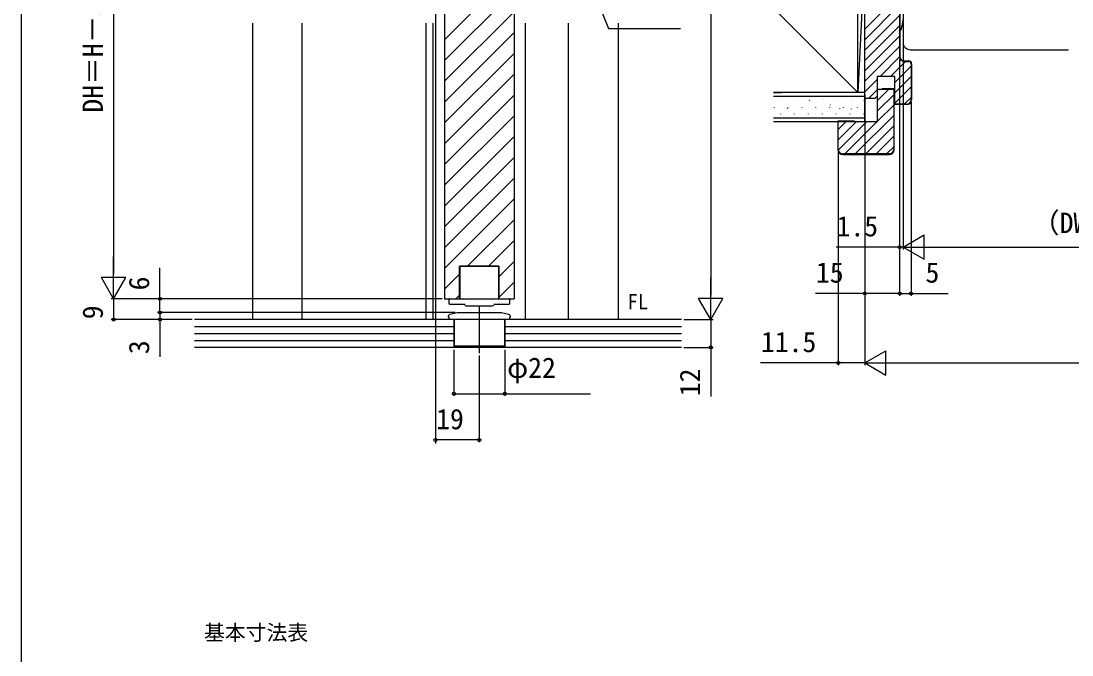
# Model space of a CAD drawing. Units: millimetres, scale not verified. Extents: x -525 to 525, y -783 to 779.
# Drawn here: x -524.9 to -70.9, y 42.8 to 316.5 of the extents above; entities that cross this region are included whole.
import ezdxf
from ezdxf.enums import TextEntityAlignment as Align

# ---------------------------------------------------------------- set-up
doc = ezdxf.new("R2010")
doc.units = ezdxf.units.MM
doc.header["$LTSCALE"] = 4
for name, color, linetype in [('0-2_USER1', 3, 'Continuous'), ('0-5_YKK_12', 2, 'Continuous'), ('0-6_YKK_13', 4, 'Continuous'), ('0-8_YKK_D', 6, 'Continuous'), ('0-9_YKK_ZWAK', 7, 'Continuous'), ('0-A_YSS_K', 3, 'Continuous'), ('0-B_YSS_KE', 3, 'Continuous')]:
    doc.layers.add(name, color=color, linetype=linetype)
doc.styles.add('ＭＳ ゴシック', font='')
doc.styles.get('ＭＳ ゴシック').set_extended_font_data('MS Gothic')

msp = doc.modelspace()

# ---------------------------------------------------------------- linework, layer by layer
at = {"layer": '0-5_YKK_12'}
for p, q in [((-345.9, 538.863), (-345.9, 134.131)), ((-341.9, 443.622), (-341.9, 196.625)), ((-311.9, 443.622), (-311.9, 196.625)), ((-341.9, 308.47), (-311.9, 338.47)), ((-341.9, 299.49), (-311.9, 329.49)), ((-143.862, 330.818), (-143.862, 307.418)), ((-341.9, 290.51), (-311.9, 320.51)), ((-424.9, 315.624), (-424.9, 187.622)), ((-403.4, 187.622), (-403.4, 315.624)), ((-349.9, 187.622), (-349.9, 315.624)), ((-346.9, 187.622), (-346.9, 315.624)), ((-306.9, 187.622), (-306.9, 315.624)), ((-288.4, 187.622), (-288.4, 315.624)), ((-266.9, 315.624), (-266.9, 187.622)), ((-341.9, 281.529), (-311.9, 311.529)), ((-341.9, 272.549), (-311.9, 302.549)), ((-140.562, 304.118), (-72.362, 304.118)), ((-341.9, 263.569), (-311.9, 293.569)), ((-341.9, 254.588), (-311.9, 284.588)), ((-341.9, 245.608), (-311.9, 275.608)), ((-341.9, 236.628), (-311.9, 266.628)), ((-341.9, 227.648), (-311.9, 257.648)), ((-341.9, 218.667), (-311.9, 248.667)), ((-341.9, 209.687), (-311.9, 239.687)), ((-331.982, 210.625), (-311.9, 230.707)), ((-323.001, 210.625), (-311.9, 221.727)), ((-335.4, 196.625), (-335.4, 210.625)), ((-335.4, 210.625), (-318.4, 210.625)), ((-318.4, 206.246), (-311.9, 212.746)), ((-318.4, 196.625), (-318.4, 210.625)), ((-341.9, 200.707), (-335.4, 207.207)), ((-318.4, 197.266), (-311.9, 203.766)), ((-341.9, 196.625), (-311.9, 196.625)), ((-337.001, 196.625), (-335.4, 198.227)), ((-305.9, 187.985), (-305.9, 187.622))]:
    msp.add_line(p, q, dxfattribs=at)
msp.add_arc((-140.562, 307.418), 3.3, 180, 270, dxfattribs=at)
at = {"layer": '0-6_YKK_13'}
for p, q in [((-145.162, 325.518), (-145.162, 312.718)), ((-144.882, 312.718), (-145.162, 312.718)), ((-318.5, 210.625), (-335.3, 210.625)), ((-335.3, 210.625), (-335.3, 196.625)), ((-318.5, 196.625), (-318.5, 210.625)), ((-339.9, 195.961), (-339.9, 196.325)), ((-339.9, 195.925), (-339.9, 195.961)), ((-339.9, 195.33), (-339.9, 195.925)), ((-339.9, 194.425), (-339.9, 195.33)), ((-339.6, 196.625), (-338.9, 196.625)), ((-338.9, 196.625), (-335.3, 196.625)), ((-313.9, 196.325), (-313.9, 195.961)), ((-313.9, 195.33), (-313.9, 194.425)), ((-338.359, 194.125), (-339.6, 194.125)), ((-333.1, 194.125), (-338.359, 194.125)), ((-333.1, 193.992), (-333.1, 194.125)), ((-332.6, 193.492), (-321.2, 193.492)), ((-326.9, 193.122), (-326.9, 173.122)), ((-315.441, 194.125), (-320.7, 194.125)), ((-314.2, 194.125), (-315.441, 194.125)), ((-340.4, 188.783), (-340.4, 188.722)), ((-339.938, 188.722), (-340.4, 188.722)), ((-336.527, 190.588), (-339.659, 189.749)), ((-315.05, 187.622), (-338.75, 187.622)), ((-337.8, 187.622), (-337.8, 176.322)), ((-336.268, 190.622), (-317.532, 190.622)), ((-314.141, 189.749), (-317.273, 190.588)), ((-316, 187.622), (-316, 176.322)), ((-313.4, 188.722), (-313.4, 188.783)), ((-337.8, 176.322), (-337.3, 175.822)), ((-337.8, 176.322), (-316, 176.322)), ((-316.5, 175.822), (-337.3, 175.822)), ((-316.5, 175.822), (-316, 176.322))]:
    msp.add_line(p, q, dxfattribs=at)
for points in [[(-318.5, 196.625), (-314.9, 196.625), (-314.2, 196.625)], [(-313.9, 195.961), (-313.9, 195.925), (-313.9, 195.33)], [(-313.4, 188.722), (-313.862, 188.722), (-313.862, 187.622), (-339.938, 187.622), (-339.938, 188.722)]]:
    msp.add_lwpolyline(points, dxfattribs=at)
for centre, radius, start, end in [((-164.642, 319.118), 20.98, 342.8442, 17.1558), ((-144.882, 313.018), 0.3, 270, 342.8442), ((-339.6, 196.325), 0.3, 90, 180), ((-314.2, 196.325), 0.3, 0, 90), ((-339.6, 194.425), 0.3, 180, 270), ((-332.6, 193.992), 0.5, 180, 270), ((-321.2, 193.992), 0.5, 270, 0), ((-314.2, 194.425), 0.3, 270, 0), ((-339.4, 188.783), 1, 105, 180), ((-336.268, 189.622), 1, 90, 105), ((-317.532, 189.622), 1, 75, 90), ((-314.4, 188.783), 1, 0, 75)]:
    msp.add_arc(centre, radius, start, end, dxfattribs=at)
at = {"layer": '0-8_YKK_D'}
for p, q in [((-226.9, 477.122), (-226.9, 198.122)), ((-484.9, 433.122), (-484.9, 207.125)), ((-143.862, 306.418), (-143.862, 217.919)), ((-143.862, 306.418), (-143.862, 217.919)), ((-145.362, 300.118), (-145.362, 217.919)), ((-145.359, 300.017), (-145.359, 197.919)), ((-145.359, 300.017), (-145.359, 197.919)), ((-160.362, 284.618), (-160.362, 167.919)), ((-160.362, 282.118), (-160.362, 167.919)), ((-140.362, 281.618), (-140.362, 197.919)), ((-171.862, 260.119), (-171.862, 167.919)), ((-160.362, 241.118), (-160.362, 197.919)), ((-143.862, 218.919), (-134.769, 224.169)), ((-134.769, 213.669), (-134.769, 224.169)), ((-145.362, 218.919), (-172.735, 218.919)), ((-143.862, 218.919), (-145.362, 218.919)), ((-143.862, 218.919), (-141.312, 218.919)), ((-143.862, 218.919), (-134.769, 213.669)), ((-143.862, 218.919), (-125.675, 218.919)), ((-133.362, 218.919), (-1.362, 218.919)), ((-484.9, 196.625), (-484.9, 214.812)), ((-484.9, 196.625), (-490.15, 205.719)), ((-479.65, 205.719), (-490.15, 205.719)), ((-484.9, 196.625), (-479.65, 205.719)), ((-226.9, 187.622), (-226.9, 205.809)), ((-435.9, 196.625), (-485.9, 196.625)), ((-343.9, 196.625), (-485.9, 196.625)), ((-484.9, 196.625), (-484.9, 187.622)), ((-342.9, 196.625), (-465.9, 196.625)), ((-226.9, 187.622), (-232.15, 196.715)), ((-221.65, 196.715), (-232.15, 196.715)), ((-226.9, 187.622), (-221.65, 196.715)), ((-464.9, 190.622), (-464.9, 193.172)), ((-450.9, 187.622), (-485.9, 187.622)), ((-337.268, 190.622), (-465.9, 190.622)), ((-337.268, 190.622), (-465.9, 190.622)), ((-450.9, 187.622), (-465.9, 187.622)), ((-464.9, 190.622), (-464.9, 187.622)), ((-464.9, 187.622), (-464.9, 171.568)), ((-238.525, 187.622), (-225.9, 187.622)), ((-238.525, 187.622), (-225.9, 187.622)), ((-337.9, 174.622), (-337.9, 154.622)), ((-315.9, 174.622), (-315.9, 154.622)), ((-238.525, 175.622), (-225.9, 175.622)), ((-160.362, 168.919), (-151.269, 174.169)), ((-151.269, 163.669), (-151.269, 174.169)), ((-326.9, 172.122), (-326.9, 134.622)), ((-160.362, 168.919), (-151.269, 163.669)), ((-160.362, 168.919), (-142.175, 168.919)), ((-149.862, 168.919), (420.138, 168.919)), ((-345.9, 143.035), (-345.9, 134.622)), ((-326.9, 135.622), (-345.9, 135.622))]:
    msp.add_line(p, q, dxfattribs=at)
for points in [[(-279.15, 333.25), (-271.05, 313.25), (-240.05, 313.25)], [(-464.9, 190.622), (-464.9, 196.625), (-464.9, 209.993)], [(-145.359, 198.919), (-160.362, 198.919), (-181.639, 198.919)], [(-145.359, 198.919), (-140.362, 198.919), (-124.307, 198.919)], [(-226.9, 187.622), (-226.9, 175.622), (-226.9, 154.345)], [(-160.362, 168.919), (-171.862, 168.919), (-205.412, 168.919)], [(-337.9, 155.622), (-315.9, 155.622), (-278.873, 155.622)]]:
    msp.add_lwpolyline(points, dxfattribs=at)
for centre in [(-145.362, 218.919), (-464.9, 196.625), (-160.362, 198.919), (-145.359, 198.919), (-145.359, 198.919), (-140.362, 198.919), (-464.9, 190.622), (-464.9, 190.622), (-484.9, 187.622), (-464.9, 187.622), (-226.9, 175.622), (-171.862, 168.919), (-337.9, 155.622), (-315.9, 155.622), (-345.9, 135.622), (-326.9, 135.622)]:
    msp.add_circle(centre, 0.637, dxfattribs=at)
at = {"layer": '0-9_YKK_ZWAK'}
msp.add_line((-524.9, 746.7), (-524.9, -783.3), dxfattribs=at)
at = {"layer": '0-A_YSS_K'}
for p, q in [((-163.362, 285.618), (-163.362, 390.618)), ((-160.362, 347.118), (-163.362, 285.618)), ((-160.362, 312.948), (-145.362, 327.948)), ((-160.362, 308.458), (-145.362, 323.458)), ((-199.848, 322.104), (-163.362, 285.618)), ((-160.362, 303.968), (-145.362, 318.968)), ((-160.362, 299.478), (-145.362, 314.478)), ((-160.362, 294.988), (-145.362, 309.988)), ((-160.362, 290.498), (-145.362, 305.498)), ((-153.751, 292.618), (-145.359, 301.011)), ((-149.261, 292.618), (-142.761, 299.118)), ((-147.362, 290.027), (-140.362, 297.027)), ((-160.362, 286.008), (-155.062, 291.308)), ((-147.362, 285.537), (-140.362, 292.537)), ((-158.761, 283.118), (-155.062, 286.818)), ((-154.862, 286.699), (-154.442, 287.119)), ((-154.862, 282.209), (-149.951, 287.119)), ((-147.362, 281.047), (-140.362, 288.047)), ((-160.362, 285.618), (-199.848, 285.618)), ((-199.848, 285.618), (-196.362, 285.618)), ((-199.848, 284.118), (-160.362, 284.118)), ((-196.655, 282.461), (-196.655, 282.561)), ((-160.362, 285.618), (-196.362, 285.618)), ((-193.141, 283.751), (-193.251, 283.918)), ((-190.675, 282.461), (-190.675, 282.561)), ((-184.695, 282.461), (-184.695, 282.561)), ((-184.135, 281.982), (-184.245, 282.149)), ((-183.603, 281.921), (-183.61, 281.94)), ((-178.715, 282.461), (-178.715, 282.561)), ((-178.345, 283.119), (-178.352, 283.138)), ((-172.735, 282.461), (-172.735, 282.561)), ((-169.682, 283.823), (-169.792, 283.99)), ((-166.755, 282.461), (-166.755, 282.561)), ((-160.93, 282.075), (-160.936, 282.093)), ((-160.675, 282.054), (-160.786, 282.221)), ((-160.775, 282.461), (-160.775, 282.561)), ((-154.862, 277.719), (-147.862, 284.719)), ((-143.301, 280.618), (-140.362, 283.557)), ((-199.405, 279.231), (-199.405, 279.331)), ((-199.076, 277.48), (-199.082, 277.498)), ((-193.818, 278.677), (-193.825, 278.696)), ((-193.425, 279.231), (-193.425, 279.331)), ((-188.827, 280.629), (-188.834, 280.648)), ((-187.445, 279.231), (-187.445, 279.331)), ((-181.465, 279.231), (-181.465, 279.331)), ((-176.402, 277.633), (-176.409, 277.652)), ((-175.485, 279.231), (-175.485, 279.331)), ((-175.128, 280.213), (-175.239, 280.38)), ((-171.145, 278.831), (-171.151, 278.85)), ((-169.505, 279.231), (-169.505, 279.331)), ((-166.122, 278.445), (-166.232, 278.611)), ((-166.154, 280.783), (-166.161, 280.801)), ((-163.525, 279.231), (-163.525, 279.331)), ((-154.862, 273.229), (-147.862, 280.229)), ((-160.362, 274.618), (-199.848, 274.618)), ((-196.655, 276.381), (-196.655, 276.481)), ((-190.675, 276.381), (-190.675, 276.481)), ((-184.695, 276.381), (-184.695, 276.481)), ((-181.627, 276.341), (-181.633, 276.36)), ((-178.715, 276.381), (-178.715, 276.481)), ((-172.735, 276.381), (-172.735, 276.481)), ((-171.862, 269.699), (-168.442, 273.119)), ((-171.862, 265.209), (-163.951, 273.119)), ((-171.828, 260.753), (-159.461, 273.119)), ((-168.971, 259.119), (-154.971, 273.119)), ((-166.755, 276.381), (-166.755, 276.481)), ((-164.481, 259.119), (-147.862, 275.739)), ((-160.775, 276.381), (-160.775, 276.481)), ((-159.991, 259.119), (-147.862, 271.248)), ((-155.501, 259.119), (-147.862, 266.758)), ((-151.011, 259.119), (-147.862, 262.268)), ((-337.9, 187.622), (-449.9, 187.622)), ((-337.9, 187.622), (-337.9, 175.622)), ((-239.525, 187.622), (-315.9, 187.622)), ((-315.9, 187.622), (-315.9, 175.622)), ((-449.9, 184.622), (-337.9, 184.622)), ((-449.9, 181.622), (-337.9, 181.622)), ((-315.9, 184.622), (-239.525, 184.622)), ((-315.9, 181.622), (-239.525, 181.622)), ((-449.9, 178.622), (-337.9, 178.622)), ((-315.9, 178.622), (-239.525, 178.622)), ((-239.525, 175.622), (-449.9, 175.622))]:
    msp.add_line(p, q, dxfattribs=at)
msp.add_lwpolyline([(-199.848, 273.118), (-160.362, 273.118), (-160.362, 285.618)], dxfattribs=at)
at = {"layer": '0-B_YSS_KE'}
for p, q in [((-145.362, 337.118), (-145.362, 301.118)), ((-145.162, 337.118), (-145.162, 301.118)), ((-143.362, 299.318), (-141.362, 299.318)), ((-143.362, 299.118), (-141.362, 299.118)), ((-140.362, 298.118), (-140.362, 282.618)), ((-140.162, 298.118), (-140.162, 282.618)), ((-149.862, 259.119), (-169.862, 259.119)), ((-169.862, 258.919), (-149.862, 258.919))]:
    msp.add_line(p, q, dxfattribs=at)
for points in [[(-160.362, 283.118), (-160.362, 347.118), (-147.362, 347.118), (-140.362, 347.118), (-140.362, 340.118)], [(-142.362, 280.618), (-147.362, 280.618), (-147.362, 287.618), (-147.362, 292.618), (-155.062, 292.618), (-155.062, 284.118), (-156.062, 283.118), (-160.362, 283.118)], [(-171.862, 261.119), (-171.862, 273.119), (-154.862, 273.119), (-154.862, 287.119)], [(-154.862, 287.119), (-147.862, 287.119), (-147.862, 261.119)], [(-147.662, 261.119), (-147.662, 287.319), (-152.862, 287.319), (-152.862, 287.119)], [(-142.362, 280.418), (-147.562, 280.418), (-147.562, 287.418), (-147.362, 287.418)], [(-164.862, 273.119), (-164.862, 273.319), (-172.062, 273.319), (-172.062, 261.119)]]:
    msp.add_lwpolyline(points, dxfattribs=at)
for centre, radius, start, end in [((-143.362, 301.118), 2, 180.00001, 269.99999), ((-143.362, 301.118), 1.8, 180.00001, 269.99999), ((-141.362, 298.118), 1.2, 0.00001, 89.99999), ((-141.362, 298.118), 1, 0.00001, 89.99999), ((-142.362, 282.618), 2.2, 270.00001, 359.99999), ((-142.362, 282.618), 2, 270.00001, 359.99999), ((-169.862, 261.119), 2.2, 180, 270), ((-169.862, 261.119), 2, 180, 270), ((-149.862, 261.119), 2, 270, 0), ((-149.862, 261.119), 2.2, 270, 0)]:
    msp.add_arc(centre, radius, start, end, dxfattribs=at)

# ---------------------------------------------------------------- texts
at = {"layer": '0-2_USER1', "style": 'ＭＳ ゴシック'}
for s, p in [('FL', (-262.923, 190.122)), ('基本寸法表', (-445.841, 47.196))]:
    msp.add_text(s, height=6.598, dxfattribs=at).set_placement(p, align=Align.BOTTOM_LEFT)
at = {"layer": '0-8_YKK_D', "style": 'ＭＳ ゴシック'}
for s, p in [('DH＝H－53', (-486.9, 276.965)), ('6', (-466.9, 200.221)), ('9', (-486.9, 187.76)), ('3', (-466.9, 172.681)), ('12', (-228.9, 154.504))]:
    msp.add_text(s, height=8.798, rotation=90, dxfattribs=at).set_placement(p, align=Align.BOTTOM_LEFT)
for s, p in [('1.5', (-172.576, 220.919)), ('（DW）', (-88.191, 222.351)), ('15', (-181.48, 200.919)), ('5', (-134.148, 200.919)), ('11.5', (-205.253, 170.919)), ('φ22', (-314.895, 159.804)), ('19', (-345.57, 137.622))]:
    msp.add_text(s, height=8.798, dxfattribs=at).set_placement(p, align=Align.BOTTOM_LEFT)

doc.saveas('drawing.dxf')
